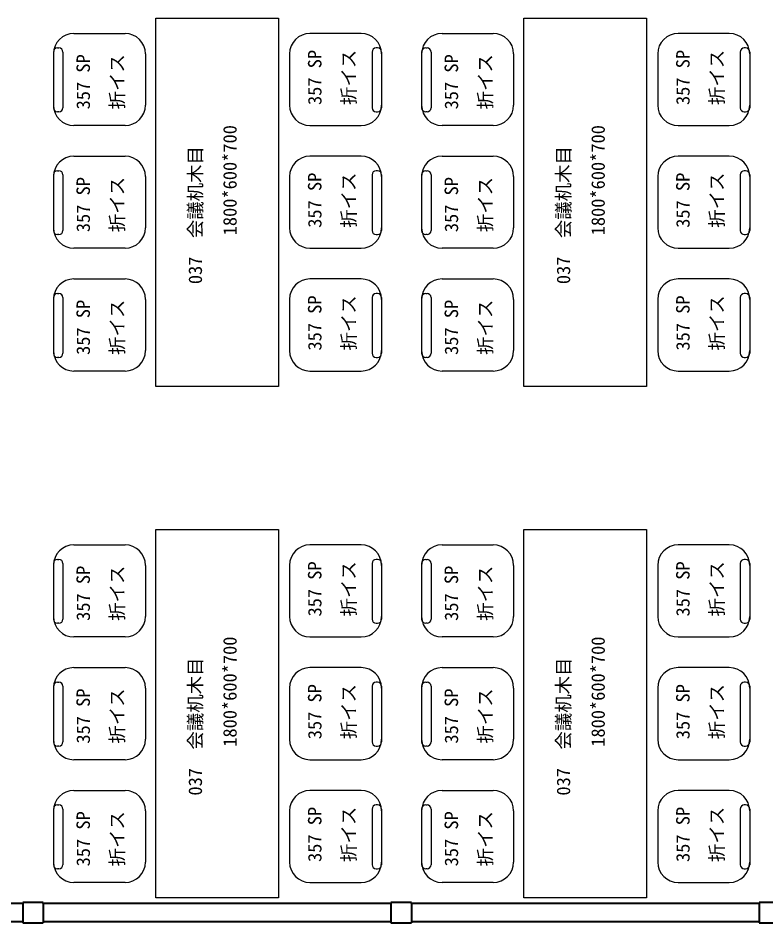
# Model space of a CAD drawing. Units: millimetres at full size, sheet at 1:60; details may follow other scales. Extents: x -23115 to 23713, y -14805 to 12672.
# Drawn here: x 2827 to 6483, y -13528 to -9105 of the extents above; entities that cross this region are included whole.
import ezdxf
from ezdxf.enums import TextEntityAlignment as Align

# ---------------------------------------------------------------- set-up
doc = ezdxf.new("R2010")
doc.units = ezdxf.units.MM
doc.header["$LTSCALE"] = 60
doc.layers.add('1-1', color=2, linetype='Continuous', lineweight=40)
doc.layers.add('1-3', color=7, linetype='Continuous', lineweight=25)
doc.styles.add('ＭＳ ゴシック', font='')
doc.styles.get('ＭＳ ゴシック').set_extended_font_data('MS Gothic')

msp = doc.modelspace()

# ---------------------------------------------------------------- linework, layer by layer
at = {"layer": '1-1'}
for p, q in [((2849.36, -13432.75), (1149.36, -13432.75)), ((2849.36, -13432.75), (2849.36, -13427.75)), ((2949.36, -13427.75), (2849.36, -13427.75)), ((2949.36, -13432.75), (2949.36, -13427.75)), ((4649.36, -13432.75), (2949.36, -13432.75)), ((4649.36, -13432.75), (4649.36, -13427.75)), ((4749.36, -13427.75), (4649.36, -13427.75)), ((4749.36, -13432.75), (4749.36, -13427.75)), ((6449.36, -13432.75), (4749.36, -13432.75)), ((6449.36, -13432.75), (6449.36, -13427.75)), ((6549.36, -13427.75), (6449.36, -13427.75)), ((2849.36, -13522.75), (1149.36, -13522.75)), ((2849.36, -13527.75), (2949.36, -13527.75)), ((4649.36, -13522.75), (2949.36, -13522.75)), ((4649.36, -13527.75), (4749.36, -13527.75)), ((6449.36, -13522.75), (4749.36, -13522.75)), ((6449.36, -13527.75), (6549.36, -13527.75))]:
    msp.add_line(p, q, dxfattribs=at)
for points in [[(2849.36, -13432.75), (2849.36, -13522.75), (2849.36, -13527.75)], [(2949.36, -13432.75), (2949.36, -13522.75), (2949.36, -13527.75)], [(4649.36, -13432.75), (4649.36, -13522.75), (4649.36, -13527.75)], [(4749.36, -13432.75), (4749.36, -13522.75), (4749.36, -13527.75)], [(6449.36, -13432.75), (6449.36, -13522.75), (6449.36, -13527.75)]]:
    msp.add_lwpolyline(points, dxfattribs=at)
at = {"layer": '1-3'}
for p, q in [((3499.36, -9105.29), (4099.36, -9105.29)), ((3499.36, -10905.29), (3499.36, -9105.29)), ((4099.36, -9105.29), (4099.36, -10905.29)), ((5299.36, -9105.29), (5899.36, -9105.29)), ((5299.36, -10905.29), (5299.36, -9105.29)), ((5899.36, -9105.29), (5899.36, -10905.29)), ((3099.36, -9180.29), (3349.36, -9180.29)), ((4503.65, -9180.29), (4253.65, -9180.29)), ((4899.36, -9180.29), (5149.36, -9180.29)), ((6303.65, -9180.29), (6053.65, -9180.29)), ((2999.36, -9271.26), (2999.36, -9543.53)), ((3019.36, -9251.26), (3025.93, -9251.26)), ((3045.92, -9271.26), (3045.92, -9543.53)), ((3449.36, -9280.29), (3449.36, -9530.29)), ((4153.65, -9280.29), (4153.65, -9530.29)), ((4557.08, -9271.26), (4557.08, -9543.53)), ((4583.65, -9251.26), (4577.08, -9251.26)), ((4603.65, -9271.26), (4603.65, -9543.53)), ((4799.36, -9271.26), (4799.36, -9543.53)), ((4819.36, -9251.26), (4825.93, -9251.26)), ((4845.92, -9271.26), (4845.92, -9543.53)), ((5249.36, -9280.29), (5249.36, -9530.29)), ((5953.65, -9280.29), (5953.65, -9530.29)), ((6357.08, -9271.26), (6357.08, -9543.53)), ((6383.65, -9251.26), (6377.08, -9251.26)), ((6403.65, -9271.26), (6403.65, -9543.53)), ((3025.93, -9563.53), (3019.36, -9563.53)), ((4577.08, -9563.53), (4583.65, -9563.53)), ((4825.93, -9563.53), (4819.36, -9563.53)), ((6377.08, -9563.53), (6383.65, -9563.53)), ((3349.36, -9630.29), (3099.36, -9630.29)), ((4253.65, -9630.29), (4503.65, -9630.29)), ((5149.36, -9630.29), (4899.36, -9630.29)), ((6053.65, -9630.29), (6303.65, -9630.29)), ((3099.36, -9780.29), (3349.36, -9780.29)), ((4503.65, -9780.29), (4253.65, -9780.29)), ((4899.36, -9780.29), (5149.36, -9780.29)), ((6303.65, -9780.29), (6053.65, -9780.29)), ((3019.36, -9851.26), (3025.93, -9851.26)), ((4583.65, -9851.26), (4577.08, -9851.26)), ((4819.36, -9851.26), (4825.93, -9851.26)), ((6383.65, -9851.26), (6377.08, -9851.26)), ((2999.36, -9871.26), (2999.36, -10143.53)), ((3045.92, -9871.26), (3045.92, -10143.53)), ((3449.36, -9880.29), (3449.36, -10130.29)), ((4153.65, -9880.29), (4153.65, -10130.29)), ((4557.08, -9871.26), (4557.08, -10143.53)), ((4603.65, -9871.26), (4603.65, -10143.53)), ((4799.36, -9871.26), (4799.36, -10143.53)), ((4845.92, -9871.26), (4845.92, -10143.53)), ((5249.36, -9880.29), (5249.36, -10130.29)), ((5953.65, -9880.29), (5953.65, -10130.29)), ((6357.08, -9871.26), (6357.08, -10143.53)), ((6403.65, -9871.26), (6403.65, -10143.53)), ((3025.93, -10163.53), (3019.36, -10163.53)), ((4577.08, -10163.53), (4583.65, -10163.53)), ((4825.93, -10163.53), (4819.36, -10163.53)), ((6377.08, -10163.53), (6383.65, -10163.53)), ((3349.36, -10230.29), (3099.36, -10230.29)), ((4253.65, -10230.29), (4503.65, -10230.29)), ((5149.36, -10230.29), (4899.36, -10230.29)), ((6053.65, -10230.29), (6303.65, -10230.29)), ((3099.36, -10380.29), (3349.36, -10380.29)), ((4503.65, -10380.29), (4253.65, -10380.29)), ((4899.36, -10380.29), (5149.36, -10380.29)), ((6303.65, -10380.29), (6053.65, -10380.29)), ((2999.36, -10471.26), (2999.36, -10743.53)), ((3019.36, -10451.26), (3025.93, -10451.26)), ((3045.92, -10471.26), (3045.92, -10743.53)), ((3449.36, -10480.29), (3449.36, -10730.29)), ((4153.65, -10480.29), (4153.65, -10730.29)), ((4557.08, -10471.26), (4557.08, -10743.53)), ((4583.65, -10451.26), (4577.08, -10451.26)), ((4603.65, -10471.26), (4603.65, -10743.53)), ((4799.36, -10471.26), (4799.36, -10743.53)), ((4819.36, -10451.26), (4825.93, -10451.26)), ((4845.92, -10471.26), (4845.92, -10743.53)), ((5249.36, -10480.29), (5249.36, -10730.29)), ((5953.65, -10480.29), (5953.65, -10730.29)), ((6357.08, -10471.26), (6357.08, -10743.53)), ((6383.65, -10451.26), (6377.08, -10451.26)), ((6403.65, -10471.26), (6403.65, -10743.53)), ((3025.93, -10763.53), (3019.36, -10763.53)), ((4577.08, -10763.53), (4583.65, -10763.53)), ((4825.93, -10763.53), (4819.36, -10763.53)), ((6377.08, -10763.53), (6383.65, -10763.53)), ((3349.36, -10830.29), (3099.36, -10830.29)), ((4253.65, -10830.29), (4503.65, -10830.29)), ((5149.36, -10830.29), (4899.36, -10830.29)), ((6053.65, -10830.29), (6303.65, -10830.29)), ((4099.36, -10905.29), (3499.36, -10905.29)), ((5899.36, -10905.29), (5299.36, -10905.29)), ((3099.36, -11680.11), (3349.36, -11680.11)), ((4503.65, -11680.11), (4253.65, -11680.11)), ((4899.36, -11680.11), (5149.36, -11680.11)), ((6303.65, -11680.11), (6053.65, -11680.11)), ((3019.36, -11751.08), (3025.93, -11751.08)), ((4583.65, -11751.08), (4577.08, -11751.08)), ((4819.36, -11751.08), (4825.93, -11751.08)), ((6383.65, -11751.08), (6377.08, -11751.08)), ((2999.36, -11771.08), (2999.36, -12043.36)), ((3045.92, -11771.08), (3045.92, -12043.36)), ((3449.36, -11780.11), (3449.36, -12030.11)), ((4153.65, -11780.11), (4153.65, -12030.11)), ((4557.08, -11771.08), (4557.08, -12043.36)), ((4603.65, -11771.08), (4603.65, -12043.36)), ((4799.36, -11771.08), (4799.36, -12043.36)), ((4845.92, -11771.08), (4845.92, -12043.36)), ((5249.36, -11780.11), (5249.36, -12030.11)), ((5953.65, -11780.11), (5953.65, -12030.11)), ((6357.08, -11771.08), (6357.08, -12043.36)), ((6403.65, -11771.08), (6403.65, -12043.36)), ((3025.93, -12063.36), (3019.36, -12063.36)), ((4577.08, -12063.36), (4583.65, -12063.36)), ((4825.93, -12063.36), (4819.36, -12063.36)), ((6377.08, -12063.36), (6383.65, -12063.36)), ((3349.36, -12130.11), (3099.36, -12130.11)), ((4253.65, -12130.11), (4503.65, -12130.11)), ((5149.36, -12130.11), (4899.36, -12130.11)), ((6053.65, -12130.11), (6303.65, -12130.11)), ((3099.36, -12280.11), (3349.36, -12280.11)), ((4503.65, -12280.11), (4253.65, -12280.11)), ((4899.36, -12280.11), (5149.36, -12280.11)), ((6303.65, -12280.11), (6053.65, -12280.11)), ((2999.36, -12371.08), (2999.36, -12643.36)), ((3019.36, -12351.08), (3025.93, -12351.08)), ((3045.92, -12371.08), (3045.92, -12643.36)), ((3449.36, -12380.11), (3449.36, -12630.11)), ((4153.65, -12380.11), (4153.65, -12630.11)), ((4557.08, -12371.08), (4557.08, -12643.36)), ((4583.65, -12351.08), (4577.08, -12351.08)), ((4603.65, -12371.08), (4603.65, -12643.36)), ((4799.36, -12371.08), (4799.36, -12643.36)), ((4819.36, -12351.08), (4825.93, -12351.08)), ((4845.92, -12371.08), (4845.92, -12643.36)), ((5249.36, -12380.11), (5249.36, -12630.11)), ((5953.65, -12380.11), (5953.65, -12630.11)), ((6357.08, -12371.08), (6357.08, -12643.36)), ((6383.65, -12351.08), (6377.08, -12351.08)), ((6403.65, -12371.08), (6403.65, -12643.36)), ((3025.93, -12663.36), (3019.36, -12663.36)), ((4577.08, -12663.36), (4583.65, -12663.36)), ((4825.93, -12663.36), (4819.36, -12663.36)), ((6377.08, -12663.36), (6383.65, -12663.36)), ((3349.36, -12730.11), (3099.36, -12730.11)), ((4253.65, -12730.11), (4503.65, -12730.11)), ((5149.36, -12730.11), (4899.36, -12730.11)), ((6053.65, -12730.11), (6303.65, -12730.11)), ((3099.36, -12880.11), (3349.36, -12880.11)), ((4503.65, -12880.11), (4253.65, -12880.11)), ((4899.36, -12880.11), (5149.36, -12880.11)), ((6303.65, -12880.11), (6053.65, -12880.11)), ((3019.36, -12951.08), (3025.93, -12951.08)), ((4583.65, -12951.08), (4577.08, -12951.08)), ((4819.36, -12951.08), (4825.93, -12951.08)), ((6383.65, -12951.08), (6377.08, -12951.08)), ((2999.36, -12971.08), (2999.36, -13243.36)), ((3045.92, -12971.08), (3045.92, -13243.36)), ((3449.36, -12980.11), (3449.36, -13230.11)), ((4153.65, -12980.11), (4153.65, -13230.11)), ((4557.08, -12971.08), (4557.08, -13243.36)), ((4603.65, -12971.08), (4603.65, -13243.36)), ((4799.36, -12971.08), (4799.36, -13243.36)), ((4845.92, -12971.08), (4845.92, -13243.36)), ((5249.36, -12980.11), (5249.36, -13230.11)), ((5953.65, -12980.11), (5953.65, -13230.11)), ((6357.08, -12971.08), (6357.08, -13243.36)), ((6403.65, -12971.08), (6403.65, -13243.36)), ((3025.93, -13263.36), (3019.36, -13263.36)), ((4577.08, -13263.36), (4583.65, -13263.36)), ((4825.93, -13263.36), (4819.36, -13263.36)), ((6377.08, -13263.36), (6383.65, -13263.36)), ((3349.36, -13330.11), (3099.36, -13330.11)), ((4253.65, -13330.11), (4503.65, -13330.11)), ((5149.36, -13330.11), (4899.36, -13330.11)), ((6053.65, -13330.11), (6303.65, -13330.11))]:
    msp.add_line(p, q, dxfattribs=at)
for points in [[(4099.36, -13405.11), (3499.36, -13405.11), (3499.36, -11605.11), (4099.36, -11605.11)], [(5899.36, -13405.11), (5299.36, -13405.11), (5299.36, -11605.11), (5899.36, -11605.11)]]:
    msp.add_lwpolyline(points, close=True, dxfattribs=at)
for centre, radius, start, end in [((3099.36, -9280.29), 100, 90, 180), ((3349.36, -9280.29), 100, 0, 90), ((4253.65, -9280.29), 100, 90, 180), ((4503.65, -9280.29), 100, 0, 90), ((4899.36, -9280.29), 100, 90, 180), ((5149.36, -9280.29), 100, 0, 90), ((6053.65, -9280.29), 100, 90, 180), ((6303.65, -9280.29), 100, 0, 90), ((3019.36, -9271.26), 20, 90, 180), ((3025.93, -9271.26), 20, 0, 90), ((4577.08, -9271.26), 20, 90, 180), ((4583.65, -9271.26), 20, 0, 90), ((4819.36, -9271.26), 20, 90, 180), ((4825.93, -9271.26), 20, 0, 90), ((6377.08, -9271.26), 20, 90, 180), ((6383.65, -9271.26), 20, 0, 90), ((3099.36, -9530.29), 100, 180, 270), ((3019.36, -9543.53), 20, 180, 270), ((3025.93, -9543.53), 20, 270, 0), ((3349.36, -9530.29), 100, 270, 0), ((4253.65, -9530.29), 100, 180, 270), ((4503.65, -9530.29), 100, 270, 0), ((4577.08, -9543.53), 20, 180, 270), ((4583.65, -9543.53), 20, 270, 0), ((4899.36, -9530.29), 100, 180, 270), ((4819.36, -9543.53), 20, 180, 270), ((4825.93, -9543.53), 20, 270, 0), ((5149.36, -9530.29), 100, 270, 0), ((6053.65, -9530.29), 100, 180, 270), ((6303.65, -9530.29), 100, 270, 0), ((6377.08, -9543.53), 20, 180, 270), ((6383.65, -9543.53), 20, 270, 0), ((3099.36, -9880.29), 100, 90, 180), ((3349.36, -9880.29), 100, 0, 90), ((4253.65, -9880.29), 100, 90, 180), ((4503.65, -9880.29), 100, 0, 90), ((4899.36, -9880.29), 100, 90, 180), ((5149.36, -9880.29), 100, 0, 90), ((6053.65, -9880.29), 100, 90, 180), ((6303.65, -9880.29), 100, 0, 90), ((3019.36, -9871.26), 20, 90, 180), ((3025.93, -9871.26), 20, 0, 90), ((4577.08, -9871.26), 20, 90, 180), ((4583.65, -9871.26), 20, 0, 90), ((4819.36, -9871.26), 20, 90, 180), ((4825.93, -9871.26), 20, 0, 90), ((6377.08, -9871.26), 20, 90, 180), ((6383.65, -9871.26), 20, 0, 90), ((3099.36, -10130.29), 100, 180, 270), ((3019.36, -10143.53), 20, 180, 270), ((3025.93, -10143.53), 20, 270, 0), ((3349.36, -10130.29), 100, 270, 0), ((4253.65, -10130.29), 100, 180, 270), ((4503.65, -10130.29), 100, 270, 0), ((4577.08, -10143.53), 20, 180, 270), ((4583.65, -10143.53), 20, 270, 0), ((4899.36, -10130.29), 100, 180, 270), ((4819.36, -10143.53), 20, 180, 270), ((4825.93, -10143.53), 20, 270, 0), ((5149.36, -10130.29), 100, 270, 0), ((6053.65, -10130.29), 100, 180, 270), ((6303.65, -10130.29), 100, 270, 0), ((6377.08, -10143.53), 20, 180, 270), ((6383.65, -10143.53), 20, 270, 0), ((3099.36, -10480.29), 100, 90, 180), ((3349.36, -10480.29), 100, 0, 90), ((4253.65, -10480.29), 100, 90, 180), ((4503.65, -10480.29), 100, 0, 90), ((4899.36, -10480.29), 100, 90, 180), ((5149.36, -10480.29), 100, 0, 90), ((6053.65, -10480.29), 100, 90, 180), ((6303.65, -10480.29), 100, 0, 90), ((3019.36, -10471.26), 20, 90, 180), ((3025.93, -10471.26), 20, 0, 90), ((4577.08, -10471.26), 20, 90, 180), ((4583.65, -10471.26), 20, 0, 90), ((4819.36, -10471.26), 20, 90, 180), ((4825.93, -10471.26), 20, 0, 90), ((6377.08, -10471.26), 20, 90, 180), ((6383.65, -10471.26), 20, 0, 90), ((3099.36, -10730.29), 100, 180, 270), ((3019.36, -10743.53), 20, 180, 270), ((3025.93, -10743.53), 20, 270, 0), ((3349.36, -10730.29), 100, 270, 0), ((4253.65, -10730.29), 100, 180, 270), ((4503.65, -10730.29), 100, 270, 0), ((4577.08, -10743.53), 20, 180, 270), ((4583.65, -10743.53), 20, 270, 0), ((4899.36, -10730.29), 100, 180, 270), ((4819.36, -10743.53), 20, 180, 270), ((4825.93, -10743.53), 20, 270, 0), ((5149.36, -10730.29), 100, 270, 0), ((6053.65, -10730.29), 100, 180, 270), ((6303.65, -10730.29), 100, 270, 0), ((6377.08, -10743.53), 20, 180, 270), ((6383.65, -10743.53), 20, 270, 0), ((3099.36, -11780.11), 100, 90, 180), ((3349.36, -11780.11), 100, 0, 90), ((4253.65, -11780.11), 100, 90, 180), ((4503.65, -11780.11), 100, 0, 90), ((4899.36, -11780.11), 100, 90, 180), ((5149.36, -11780.11), 100, 0, 90), ((6053.65, -11780.11), 100, 90, 180), ((6303.65, -11780.11), 100, 0, 90), ((3019.36, -11771.08), 20, 90, 180), ((3025.93, -11771.08), 20, 0, 90), ((4577.08, -11771.08), 20, 90, 180), ((4583.65, -11771.08), 20, 0, 90), ((4819.36, -11771.08), 20, 90, 180), ((4825.93, -11771.08), 20, 0, 90), ((6377.08, -11771.08), 20, 90, 180), ((6383.65, -11771.08), 20, 0, 90), ((3099.36, -12030.11), 100, 180, 270), ((3019.36, -12043.36), 20, 180, 270), ((3025.93, -12043.36), 20, 270, 0), ((3349.36, -12030.11), 100, 270, 0), ((4253.65, -12030.11), 100, 180, 270), ((4503.65, -12030.11), 100, 270, 0), ((4577.08, -12043.36), 20, 180, 270), ((4583.65, -12043.36), 20, 270, 0), ((4899.36, -12030.11), 100, 180, 270), ((4819.36, -12043.36), 20, 180, 270), ((4825.93, -12043.36), 20, 270, 0), ((5149.36, -12030.11), 100, 270, 0), ((6053.65, -12030.11), 100, 180, 270), ((6303.65, -12030.11), 100, 270, 0), ((6377.08, -12043.36), 20, 180, 270), ((6383.65, -12043.36), 20, 270, 0), ((3099.36, -12380.11), 100, 90, 180), ((3349.36, -12380.11), 100, 0, 90), ((4253.65, -12380.11), 100, 90, 180), ((4503.65, -12380.11), 100, 0, 90), ((4899.36, -12380.11), 100, 90, 180), ((5149.36, -12380.11), 100, 0, 90), ((6053.65, -12380.11), 100, 90, 180), ((6303.65, -12380.11), 100, 0, 90), ((3019.36, -12371.08), 20, 90, 180), ((3025.93, -12371.08), 20, 0, 90), ((4577.08, -12371.08), 20, 90, 180), ((4583.65, -12371.08), 20, 0, 90), ((4819.36, -12371.08), 20, 90, 180), ((4825.93, -12371.08), 20, 0, 90), ((6377.08, -12371.08), 20, 90, 180), ((6383.65, -12371.08), 20, 0, 90), ((3099.36, -12630.11), 100, 180, 270), ((3019.36, -12643.36), 20, 180, 270), ((3025.93, -12643.36), 20, 270, 0), ((3349.36, -12630.11), 100, 270, 0), ((4253.65, -12630.11), 100, 180, 270), ((4503.65, -12630.11), 100, 270, 0), ((4577.08, -12643.36), 20, 180, 270), ((4583.65, -12643.36), 20, 270, 0), ((4899.36, -12630.11), 100, 180, 270), ((4819.36, -12643.36), 20, 180, 270), ((4825.93, -12643.36), 20, 270, 0), ((5149.36, -12630.11), 100, 270, 0), ((6053.65, -12630.11), 100, 180, 270), ((6303.65, -12630.11), 100, 270, 0), ((6377.08, -12643.36), 20, 180, 270), ((6383.65, -12643.36), 20, 270, 0), ((3099.36, -12980.11), 100, 90, 180), ((3349.36, -12980.11), 100, 0, 90), ((4253.65, -12980.11), 100, 90, 180), ((4503.65, -12980.11), 100, 0, 90), ((4899.36, -12980.11), 100, 90, 180), ((5149.36, -12980.11), 100, 0, 90), ((6053.65, -12980.11), 100, 90, 180), ((6303.65, -12980.11), 100, 0, 90), ((3019.36, -12971.08), 20, 90, 180), ((3025.93, -12971.08), 20, 0, 90), ((4577.08, -12971.08), 20, 90, 180), ((4583.65, -12971.08), 20, 0, 90), ((4819.36, -12971.08), 20, 90, 180), ((4825.93, -12971.08), 20, 0, 90), ((6377.08, -12971.08), 20, 90, 180), ((6383.65, -12971.08), 20, 0, 90), ((3099.36, -13230.11), 100, 180, 270), ((3019.36, -13243.36), 20, 180, 270), ((3025.93, -13243.36), 20, 270, 0), ((3349.36, -13230.11), 100, 270, 0), ((4253.65, -13230.11), 100, 180, 270), ((4503.65, -13230.11), 100, 270, 0), ((4577.08, -13243.36), 20, 180, 270), ((4583.65, -13243.36), 20, 270, 0), ((4899.36, -13230.11), 100, 180, 270), ((4819.36, -13243.36), 20, 180, 270), ((4825.93, -13243.36), 20, 270, 0), ((5149.36, -13230.11), 100, 270, 0), ((6053.65, -13230.11), 100, 180, 270), ((6303.65, -13230.11), 100, 270, 0), ((6377.08, -13243.36), 20, 180, 270), ((6383.65, -13243.36), 20, 270, 0)]:
    msp.add_arc(centre, radius, start, end, dxfattribs=at)

# ---------------------------------------------------------------- texts
at = {"layer": '1-3', "color": 4, "style": 'ＭＳ ゴシック'}
for s, p in [('357 SP', (3197.61, -9551.5)), ('357 SP', (4329.6, -9530.15)), ('折イス', (4495.54, -9530.15)), ('357 SP', (4997.61, -9551.5)), ('357 SP', (6129.6, -9530.15)), ('折イス', (6295.54, -9530.15)), ('折イス', (3363.55, -9551.5)), ('折イス', (5163.55, -9551.5)), ('1800*600*700', (3914.81, -10166.92)), ('1800*600*700', (5714.81, -10166.92)), ('037\u3000会議机木目', (3745.48, -10405.53)), ('037\u3000会議机木目', (5545.48, -10405.53)), ('357 SP', (3197.61, -10151.5)), ('折イス', (3363.55, -10151.5)), ('357 SP', (4329.6, -10130.15)), ('折イス', (4495.54, -10130.15)), ('357 SP', (4997.61, -10151.5)), ('折イス', (5163.55, -10151.5)), ('357 SP', (6129.6, -10130.15)), ('折イス', (6295.54, -10130.15)), ('357 SP', (4329.6, -10730.15)), ('折イス', (4495.54, -10730.15)), ('357 SP', (6129.6, -10730.15)), ('折イス', (6295.54, -10730.15)), ('357 SP', (3197.61, -10751.5)), ('折イス', (3363.55, -10751.5)), ('357 SP', (4997.61, -10751.5)), ('折イス', (5163.55, -10751.5)), ('357 SP', (3197.61, -12051.33)), ('折イス', (3363.55, -12051.33)), ('357 SP', (4329.6, -12029.97)), ('折イス', (4495.54, -12029.97)), ('357 SP', (4997.61, -12051.33)), ('折イス', (5163.55, -12051.33)), ('357 SP', (6129.6, -12029.97)), ('折イス', (6295.54, -12029.97)), ('1800*600*700', (3914.81, -12666.75)), ('1800*600*700', (5714.81, -12666.75)), ('037\u3000会議机木目', (3745.48, -12905.36)), ('037\u3000会議机木目', (5545.48, -12905.36)), ('357 SP', (4329.6, -12629.97)), ('折イス', (4495.54, -12629.97)), ('357 SP', (6129.6, -12629.97)), ('折イス', (6295.54, -12629.97)), ('357 SP', (3197.61, -12651.33)), ('折イス', (3363.55, -12651.33)), ('357 SP', (4997.61, -12651.33)), ('折イス', (5163.55, -12651.33)), ('357 SP', (3197.61, -13251.33)), ('折イス', (3363.55, -13251.33)), ('357 SP', (4329.6, -13229.97)), ('折イス', (4495.54, -13229.97)), ('357 SP', (4997.61, -13251.33)), ('折イス', (5163.55, -13251.33)), ('357 SP', (6129.6, -13229.97)), ('折イス', (6295.54, -13229.97))]:
    msp.add_text(s, height=65.98, rotation=90, dxfattribs=at).set_placement(p, align=Align.BOTTOM_LEFT)

doc.saveas('drawing.dxf')
